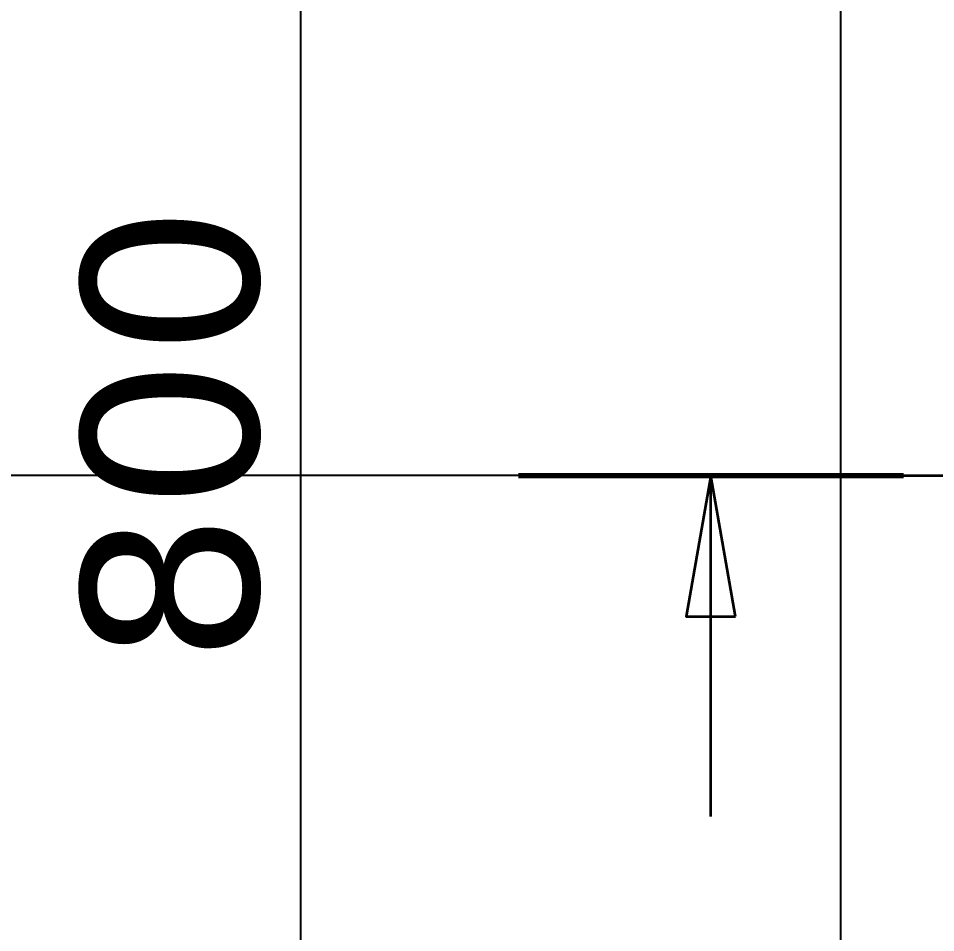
# Model space of a CAD drawing. Header units: millimetres. Extents: x 101 to 3000, y 150 to 4305.
# Drawn here: x 596.6 to 791.9, y 3013.1 to 3207.9 of the extents above; entities that cross this region are included whole.
import ezdxf

# ---------------------------------------------------------------- set-up
doc = ezdxf.new("R2010")
doc.units = ezdxf.units.MM
doc.header["$LTSCALE"] = 15
for name, color, linetype, lineweight in [('_Sichtbarkanten', 7, 'Continuous', 25), ('Bemaßung (ISO)', 7, 'Continuous', 25), ('Schnittlinie (ISO)', 7, 'Continuous', 35)]:
    doc.layers.add(name, color=color, linetype=linetype, lineweight=lineweight)
doc.styles.add('Notiztext (DIN)', font='verdana.ttf')
doc.dimstyles.new('Standard (DIN)', dxfattribs={"dimscale": 15, "dimtxt": 2.5, "dimasz": 2.5, "dimexe": 2, "dimexo": 4, "dimgap": 0.5, "dimtad": 1, "dimdec": 1, "dimrnd": 1e-08, "dimtxsty": 'Notiztext (DIN)', "dimcen": 0.09, "dimclrd": 256, "dimclre": 256, "dimclrt": 256, "dimadec": 0, "dimazin": 2, "dimtfac": 1, "dimtmove": 0, "dimatfit": 3, "dimfxl": 0, "dimtolj": 1, "dimtzin": 0, "dimlwd": -1, "dimlwe": -1, "dimarcsym": 0})

# ---------------------------------------------------------------- blocks, each defined once
blk = doc.blocks.new('2DTransSchnitt0')
at = {"layer": 'Schnittlinie (ISO)', "linetype": 'Continuous'}
for p, q in [((46.876, 207.367), (176.242, 207.367)), ((49.606, 207.367), (49.256, 205.367)), ((49.606, 205.367), (49.606, 207.367)), ((49.956, 205.367), (49.606, 207.367)), ((49.256, 205.367), (49.956, 205.367)), ((49.606, 202.524), (49.606, 205.367))]:
    blk.add_line(p, q, dxfattribs=at)
at = {"layer": 'Schnittlinie (ISO)', "linetype": 'Continuous', "lineweight": 70}
blk.add_line((46.876, 207.367), (52.336, 207.367), dxfattribs=at)
at = {"layer": 'Schnittlinie (ISO)', "linetype": 'Continuous', "flags": 128}
blk.add_lwpolyline([(49.956, 205.367), (49.606, 207.367), (49.256, 205.367), (49.956, 205.367)], dxfattribs=at)
at = {"layer": 'Schnittlinie (ISO)'}
blk.add_solid([(49.956, 205.367), (49.606, 207.367), (49.256, 205.367), (49.956, 205.367)], dxfattribs=at)
blk = doc.blocks.new('*D75')
at = {"layer": 'Bemaßung (ISO)', "transparency": 16777216}
for p, q in [((831.78, 2997.8), (831.78, 2354.25)), ((771.63, 2600.5), (771.63, 2354.25)), ((734.13, 2384.25), (696.63, 2384.25)), ((771.63, 2384.25), (831.78, 2384.25)), ((869.28, 2384.25), (906.78, 2384.25))]:
    blk.add_line(p, q, dxfattribs=at)
for points in [[(734.13, 2390.5), (734.13, 2378), (771.63, 2384.25)], [(869.28, 2390.5), (869.28, 2378), (831.78, 2384.25)]]:
    blk.add_solid(points, dxfattribs=at)
at = {"layer": 'Defpoints', "color": 0, "transparency": 16777216}
for p in [(831.78, 3057.8), (771.63, 2660.5), (831.78, 2384.25)]:
    blk.add_point(p, dxfattribs=at)
at = {"layer": 'Bemaßung (ISO)', "transparency": 16777216, "insert": (772.34, 2430.78), "char_height": 37.5, "attachment_point": 1, "style": 'Notiztext (DIN)'}
blk.add_mtext('\\A1;60', dxfattribs=at)
blk = doc.blocks.new('*D76')
at = {"layer": 'Bemaßung (ISO)', "transparency": 16777216}
for p, q in [((711.63, 3560.5), (484.35, 3560.5)), ((514.35, 3523), (514.35, 3148.01)), ((746.67, 3110.51), (484.35, 3110.51))]:
    blk.add_line(p, q, dxfattribs=at)
for points in [[(508.1, 3523), (520.6, 3523), (514.35, 3560.5)], [(508.1, 3148.01), (520.6, 3148.01), (514.35, 3110.51)]]:
    blk.add_solid(points, dxfattribs=at)
at = {"layer": 'Defpoints', "color": 0, "transparency": 16777216}
for p in [(771.63, 3560.5), (514.35, 3110.51), (806.67, 3110.51)]:
    blk.add_point(p, dxfattribs=at)
at = {"layer": 'Bemaßung (ISO)', "transparency": 16777216, "insert": (467.82, 3288.99), "char_height": 37.5, "attachment_point": 1, "rotation": 90, "style": 'Notiztext (DIN)'}
blk.add_mtext('\\A1;450', dxfattribs=at)
blk = doc.blocks.new('*D77')
at = {"layer": 'Bemaßung (ISO)', "transparency": 16777216}
for p, q in [((711.63, 3560.5), (361.26, 3560.5)), ((391.26, 3523), (391.26, 2698)), ((711.63, 2660.5), (361.26, 2660.5))]:
    blk.add_line(p, q, dxfattribs=at)
for points in [[(385.01, 3523), (397.51, 3523), (391.26, 3560.5)], [(385.01, 2698), (397.51, 2698), (391.26, 2660.5)]]:
    blk.add_solid(points, dxfattribs=at)
at = {"layer": 'Defpoints', "color": 0, "transparency": 16777216}
for p in [(771.63, 3560.5), (391.26, 2660.5), (771.63, 2660.5)]:
    blk.add_point(p, dxfattribs=at)
at = {"layer": 'Bemaßung (ISO)', "transparency": 16777216, "insert": (344.73, 3064.44), "char_height": 37.5, "attachment_point": 1, "rotation": 90, "style": 'Notiztext (DIN)'}
blk.add_mtext('\\A1;900', dxfattribs=at)
blk = doc.blocks.new('*D78')
at = {"layer": 'Bemaßung (ISO)', "transparency": 16777216}
for p, q in [((746.79, 3510.5), (626.79, 3510.5)), ((656.79, 2748.01), (656.79, 3473)), ((746.79, 2710.51), (626.79, 2710.51))]:
    blk.add_line(p, q, dxfattribs=at)
for points in [[(650.54, 3473), (663.04, 3473), (656.79, 3510.5)], [(650.54, 2748.01), (663.04, 2748.01), (656.79, 2710.51)]]:
    blk.add_solid(points, dxfattribs=at)
at = {"layer": 'Defpoints', "color": 0, "transparency": 16777216}
for p in [(656.79, 3510.5), (806.79, 3510.5), (806.79, 2710.51)]:
    blk.add_point(p, dxfattribs=at)
at = {"layer": 'Bemaßung (ISO)', "transparency": 16777216, "insert": (610.08, 3070.21), "char_height": 37.5, "attachment_point": 1, "rotation": 90, "style": 'Notiztext (DIN)'}
blk.add_mtext('\\A1;800', dxfattribs=at)

msp = doc.modelspace()

# ---------------------------------------------------------------- linework, layer by layer
at = {"layer": '_Sichtbarkanten'}
msp.add_line((771.63, 3560.5), (771.63, 2660.5), dxfattribs=at)

# ---------------------------------------------------------------- block references
at = {"layer": 'Schnittlinie (ISO)', "xscale": 15, "yscale": 15, "zscale": 15}
msp.add_blockref('2DTransSchnitt0', (0, 0), dxfattribs=at)

# ---------------------------------------------------------------- dimensions: what is measured, and where the dimension line sits
at = {"layer": 'Bemaßung (ISO)'}
for base, p1, p2, angle, override, picture, middle in [((391.26, 2660.5), (771.63, 3560.5), (771.63, 2660.5), 90, {"dimdec": 1, "dimtp": 0, "dimtm": 0, "dimtdec": 2, "dimtofl": 0, "dimatfit": 1}, '*D77', (391.26, 3110.5)), ((514.35, 3110.51), (771.63, 3560.5), (806.67, 3110.51), 90, {"dimdec": 1, "dimtp": 0, "dimtm": 0, "dimtdec": 2, "dimtofl": 0, "dimatfit": 1}, '*D76', (514.35, 3335.51)), ((656.79, 3510.5), (806.79, 2710.51), (806.79, 3510.5), 90, {"dimdec": 1, "dimtp": 0, "dimtm": 0, "dimtdec": 2, "dimtofl": 0, "dimatfit": 1}, '*D78', (656.79, 3116.16)), ((831.78, 2384.25), (771.63, 2660.5), (831.78, 3057.8), 180, {"dimdec": 0, "dimtp": 0, "dimtm": 0, "dimtdec": 0, "dimtofl": 1, "dimatfit": 1}, '*D75', (801.71, 2384.25))]:
    dim = msp.add_linear_dim(base=base, p1=p1, p2=p2, angle=angle, dimstyle='Standard (DIN)', override=override, dxfattribs=at)
    dim.commit()
    dim.dimension.update_dxf_attribs({"geometry": picture, "text_midpoint": middle, "dimtype": 160})

doc.saveas('drawing.dxf')
